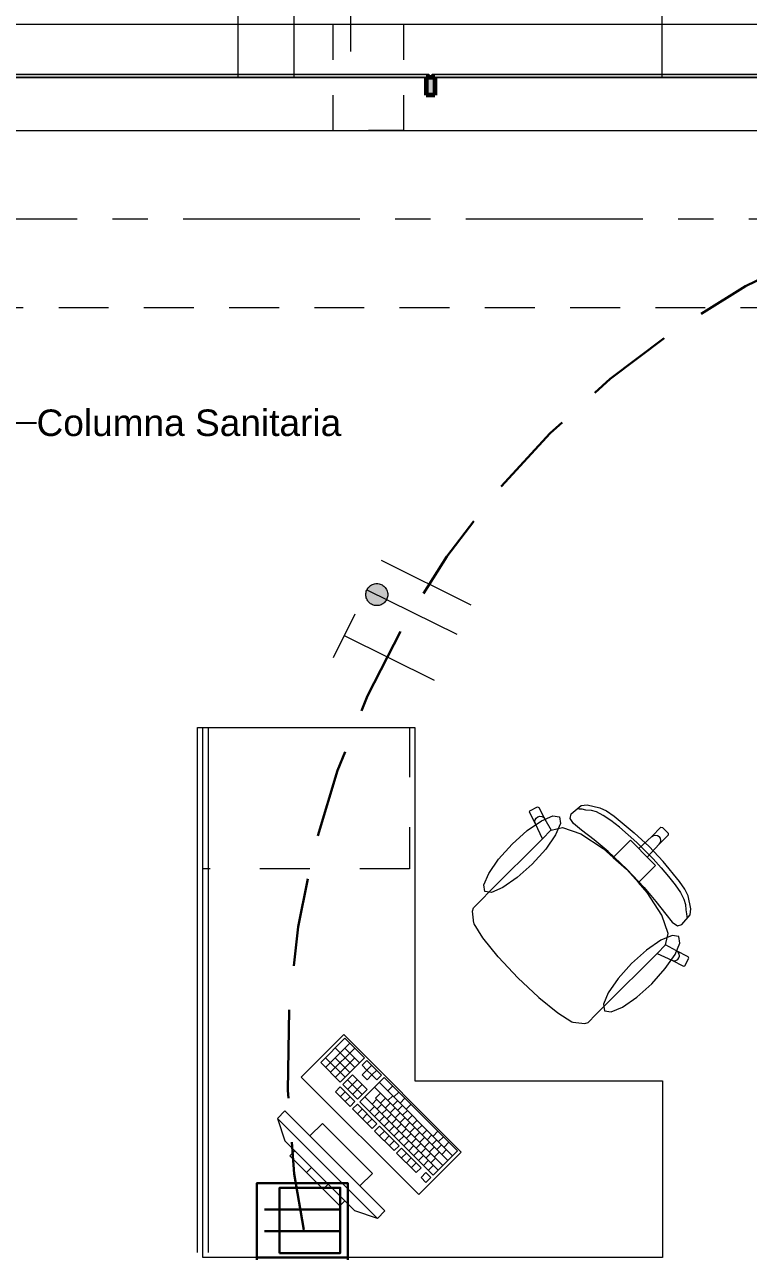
# Model space of a CAD drawing. Header units: inches. Extents: x -19 to 5698, y -728 to 92.
# Drawn here: x 10.197 to 12.244, y 36.73 to 40.2 of the extents above; entities that cross this region are included whole.
import ezdxf

# ---------------------------------------------------------------- set-up
doc = ezdxf.new("R2010")
doc.units = ezdxf.units.IN
doc.header["$MEASUREMENT"] = 0
doc.set_wipeout_variables(frame=1)
for name, pattern in [('HIDDEN', [0.375, 0.25, -0.125]), ('Hidden Line', [0.195611, 0.141111, -0.0545]), ('Punto & Raya', [0.65, 0.5, -0.075, 0, -0.075]), ('Rayas', [0.282222, 0.141111, -0.141111]), ('RAYITAS', [0.375, 0.25, -0.125]), ('super', [0.125, 0.075, -0.05]), ('Wipeout_Contour', [1, 0, -1])]:
    doc.linetypes.add(name, pattern=pattern)
doc.layers.get('0').update_dxf_attribs({"color": 61})
for name, color, linetype, lineweight in [('00 conduct tomacorr', 120, 'HIDDEN', 30), ('T-TECHO-E', 150, 'Continuous', 20), ('TOMACORRIENTE', 22, 'RAYITAS', 9)]:
    doc.layers.add(name, color=color, linetype=linetype, lineweight=lineweight)
for name, color, linetype in [('02 _ ARQ _ ALB _ Ejes Generales', 251, 'Continuous'), ('02 _ ARQ _ ZON _ Espacio.3D', 7, 'Continuous'), ('08 _ STR _ EXT _ 07 Losa Aligerada', 7, 'Continuous'), ('08 _ STR _ EXT _ 09 Vigas', 251, 'Continuous'), ('Acabado - Muros', 7, 'Continuous'), ('Estructura - 03 LOSA', 7, 'Continuous'), ('Estructura - 04 MURO', 7, 'Continuous'), ('Interior - Mobiliario', 7, 'Continuous'), ('Notas - Etiquetas', 7, 'Continuous')]:
    doc.layers.add(name, color=color, linetype=linetype)
doc.styles.add('Estilo_Generado_4', font='swisse.ttf')
doc.dimstyles.new('Estilo_Generado__8', dxfattribs={"dimtxt": 0.18, "dimasz": 0.0912, "dimexe": 0.18, "dimexo": 0.0625, "dimgap": 0, "dimtad": 0, "dimtih": 1, "dimtoh": 1, "dimdec": 4, "dimzin": 0, "dimdsep": 46, "dimcen": 0.09, "dimadec": 0, "dimazin": 0, "dimtfac": 1, "dimtdec": 4, "dimtmove": 0, "dimatfit": 3, "dimldrblk": 'ARROWHEAD_5', "dimfxl": 1, "dimtolj": 1, "dimtzin": 0, "dimarcsym": 0})

# ---------------------------------------------------------------- blocks, each defined once
blk = doc.blocks.new('ARROWHEAD_5')
at = {"linetype": 'Continuous', "lineweight": 0}
blk.add_hatch(color=0, dxfattribs=at).paths.add_polyline_path([(-1, 0.2679), (0, 0), (-1, -0.2679)])
at = {"color": 0, "linetype": 'Continuous', "lineweight": 0}
blk.add_line((0, 0), (-1, 0), dxfattribs=at)
blk = doc.blocks.new('CAJA POP UP 6 MODULOS')
at = {"layer": '00 conduct tomacorr', "linetype": 'Continuous'}
for p, q in [((-0.095, -0.165), (-0.095, -0.0151)), ((-0.052, -0.165), (-0.052, -0.0151)), ((0.052, -0.165), (0.052, -0.0151)), ((0.095, -0.165), (0.095, -0.0151)), ((0, -0.165), (0, -0.18))]:
    blk.add_line(p, q, dxfattribs=at)
for points in [[(-0.147, 0), (0.147, 0), (0.147, -0.18), (-0.147, -0.18)], [(0, 0), (0.147, 0), (0.147, -0.18), (0, -0.18)]]:
    blk.add_lwpolyline(points, close=True, dxfattribs=at)
for points in [[(-0.138, -0.045), (-0.009, -0.045), (-0.009, -0.165), (-0.138, -0.165), (-0.138, -0.045)], [(0.009, -0.045), (0.138, -0.045), (0.138, -0.165), (0.009, -0.165), (0.009, -0.045)]]:
    blk.add_lwpolyline(points, dxfattribs=at)
at = {"color": 1, "insert": (-0.1807, -0.168), "char_height": 0.05, "attachment_point": 1, "rotation": 180}
blk.add_mtext_dynamic_manual_height_columns('{\\fVerdana|b0|i0|c0|p34;2T}', width=0.000481, gutter_width=0.1561, heights=[0], dxfattribs=at)
blk = doc.blocks.new('a')
at = {"layer": 'TOMACORRIENTE', "ltscale": 0.05}
h = blk.add_hatch(color=4, dxfattribs=at)
edge = h.paths.add_edge_path()
edge.add_arc((0, 0.0752), 0.0211, 0, 360)
at = {"layer": 'TOMACORRIENTE', "color": 4}
for p, q in [((-0.1455, 0.0963), (-0.0515, 0.0963)), ((-0.0985, 0.0963), (-0.0985, -0.0966)), ((0, 0.0963), (0, -0.0963)), ((0.0623, -0.0963), (0.0623, 0.0963))]:
    blk.add_line(p, q, dxfattribs=at)
blk.add_circle((0, 0.0752), 0.0211, dxfattribs=at)
blk = doc.blocks.new('CABLE 3FACE')
at = {"layer": 'T-TECHO-E', "rotation": 59.94170052614085}
blk.add_blockref('a', (0, 0), dxfattribs=at)

msp = doc.modelspace()

# ---------------------------------------------------------------- hatches: boundary and pattern name
at = {"layer": 'Estructura - 03 LOSA', "linetype": 'Continuous', "lineweight": 13}
h = msp.add_hatch(dxfattribs=at)
h.set_pattern_fill('CEMENTO_PULIDO_Y_BRUÑADO_FA', color=251, style=0, pattern_type=2)
h.set_pattern_definition([(360, (3.7574, 18.3027), (0, 2.53199), []), (90, (3.7574, 18.3027), (-3.6, 0), [])])
h.paths.add_polyline_path([(2.17, 26.0501), (8.8212, 26.0501), (8.8218, 29.4531), (8.822, 30.7001), (8.2502, 30.7001), (8.25, 33.82), (9.07, 33.82), (9.07, 39.9), (23.57, 39.9), (51.57, 39.9), (51.57, 23.3822), (52.92, 23.3822), (52.92, 40.85), (9.07, 40.85), (2.17, 40.85)])

# ---------------------------------------------------------------- linework, layer by layer
at = {"layer": '00 conduct tomacorr'}
msp.add_arc((13.4582, 37.2583), 2.5173, 108.1757, 192.5323, dxfattribs=at)
at = {"layer": '02 _ ARQ _ ALB _ Ejes Generales', "color": 251, "linetype": 'Punto & Raya', "lineweight": 13, "true_color": 0x636466}
msp.add_line((5.8454, 39.65), (54.57, 39.65), dxfattribs=at)
at = {"layer": '02 _ ARQ _ ZON _ Espacio.3D', "color": 254, "linetype": 'Continuous', "lineweight": 0, "flags": 128}
msp.add_lwpolyline([(8.25, 30.9531), (9.57, 30.9531), (9.57, 30.2), (10.07, 30.2), (10.07, 29.75), (16.07, 29.75), (16.07, 31.0002), (16.52, 31.0002), (16.5199, 39), (16.0699, 39), (16.07, 39.9), (9.97, 39.9), (9.97, 39.4), (9.57, 39.4), (9.57, 39), (9.07, 39), (9.07, 33.82), (8.25, 33.82)], close=True, dxfattribs=at)
at = {"layer": '08 _ STR _ EXT _ 07 Losa Aligerada', "color": 7, "linetype": 'Rayas', "lineweight": 18, "flags": 128}
msp.add_lwpolyline([(8.17, 27.9392), (7.67, 27.9392), (7.67, 5.8), (25.2353, 5.8), (25.2353, 7.2), (30.4315, 7.2), (30.4315, 6.0005), (37.07, 6.0005), (37.07, 3.3753), (44.57, 3.3753), (44.57, 6.05), (52.32, 6.05), (52.32, 14.9999), (51.57, 14.9999), (51.57, 15.1499), (51.57, 15.7999), (51.57, 18.1001), (51.57, 18.1001), (51.57, 20.35), (46.67, 20.35), (46.67, 22.35), (46.67, 22.6), (46.67, 24.5), (46.67, 24.75), (46.67, 26.75), (51.57, 26.75), (51.57, 29.7), (51.57, 29.7), (51.57, 35.2005), (52.37, 35.2005), (52.52, 35.2005), (52.52, 41.1), (38.9553, 41.1), (38.9553, 40.8001), (34.0478, 40.8001), (34.0478, 40.5001), (23.37, 40.5001), (23.37, 43.8736), (16.2699, 43.8736), (16.2699, 39.9), (11.1201, 39.9), (11.1201, 40.95), (8.02, 40.95), (8.02, 37.7), (9.07, 37.7), (9.07, 33.9), (8.17, 33.9)], close=True, dxfattribs=at)
at = {"layer": '08 _ STR _ EXT _ 07 Losa Aligerada', "color": 7, "linetype": 'Continuous', "lineweight": 18, "flags": 128}
msp.add_lwpolyline([(51.57, 39.9), (9.07, 39.9), (9.07, 33.82), (8.25, 33.82), (8.25, 30.7), (9.07, 30.7), (9.07, 17.4)], dxfattribs=at)
at = {"layer": '08 _ STR _ EXT _ 09 Vigas', "color": 251, "linetype": 'Hidden Line', "lineweight": 13, "true_color": 0x636466}
msp.add_line((9.57, 39.4), (16.07, 39.4), dxfattribs=at)
at = {"layer": 'Estructura - 03 LOSA', "color": 7, "linetype": 'Continuous', "lineweight": 18, "flags": 128}
msp.add_lwpolyline([(2.17, 26.0501), (8.8212, 26.0501), (8.8218, 29.4531), (8.822, 30.7001), (8.2502, 30.7001), (8.25, 33.82), (9.07, 33.82), (9.07, 39.9), (23.57, 39.9), (51.57, 39.9), (51.57, 23.3822), (52.92, 23.3822), (52.92, 40.85), (9.07, 40.85), (2.17, 40.85)], close=True, dxfattribs=at)
at = {"layer": 'Interior - Mobiliario', "color": 175, "linetype": 'Continuous', "lineweight": 13}
for p, q in [((10.686, 38.2121), (10.716, 38.2121)), ((10.686, 36.7271), (10.686, 38.2121)), ((10.716, 38.2121), (10.716, 36.7271)), ((11.6251, 37.9719), (11.6264, 37.9759)), ((11.6421, 37.9388), (11.6251, 37.9719)), ((11.6264, 37.9759), (11.6478, 37.9868)), ((11.6478, 37.9868), (11.6518, 37.9854)), ((11.6518, 37.9854), (11.6688, 37.9523)), ((11.7398, 37.9545), (11.7432, 37.9674)), ((11.7432, 37.9674), (11.771, 37.9906)), ((11.7658, 37.981), (11.7613, 37.9818)), ((11.7738, 37.9802), (11.7658, 37.981)), ((11.771, 37.9906), (11.7878, 37.9925)), ((11.7846, 37.9781), (11.7738, 37.9802)), ((11.8, 37.977), (11.7846, 37.9781)), ((11.7878, 37.9925), (11.824, 37.9847)), ((11.8147, 37.9731), (11.8, 37.977)), ((11.8336, 37.9631), (11.8147, 37.9731)), ((11.824, 37.9847), (11.8432, 37.9757)), ((11.8432, 37.9757), (11.8649, 37.9608)), ((11.6405, 37.9445), (11.6411, 37.9503)), ((11.6421, 37.9388), (11.6405, 37.9445)), ((11.6411, 37.9503), (11.644, 37.9554)), ((11.6617, 37.897), (11.6421, 37.9388)), ((11.644, 37.9554), (11.6486, 37.959)), ((11.6486, 37.959), (11.6542, 37.9605)), ((11.6542, 37.9605), (11.66, 37.9598)), ((11.66, 37.9598), (11.6652, 37.9569)), ((11.6652, 37.9569), (11.6688, 37.9523)), ((11.6688, 37.9523), (11.6861, 37.9213)), ((11.7498, 37.9402), (11.7398, 37.9545)), ((11.7721, 37.9216), (11.7498, 37.9402)), ((11.8554, 37.9483), (11.8336, 37.9631)), ((11.8792, 37.9297), (11.8554, 37.9483)), ((11.8649, 37.9608), (11.9216, 37.914)), ((11.5138, 37.7492), (11.6617, 37.897)), ((11.6859, 37.9213), (11.6617, 37.897)), ((11.6859, 37.9213), (11.6861, 37.9213)), ((11.6861, 37.9213), (11.7181, 37.9288)), ((11.7181, 37.9288), (11.77, 37.9104)), ((11.77, 37.9104), (11.8339, 37.8691)), ((11.8082, 37.8936), (11.7721, 37.9216)), ((11.9039, 37.9085), (11.8792, 37.9297)), ((11.9286, 37.886), (11.9039, 37.9085)), ((11.9216, 37.914), (11.9638, 37.8749)), ((11.9342, 37.8692), (11.9707, 37.9032)), ((11.9707, 37.9032), (11.9968, 37.9293)), ((11.9707, 37.9032), (11.9756, 37.9064)), ((11.9756, 37.9064), (11.9813, 37.9075)), ((11.9813, 37.9075), (11.9871, 37.9063)), ((11.9871, 37.9063), (11.992, 37.9031)), ((11.992, 37.8818), (12.0181, 37.9079)), ((11.9952, 37.8982), (11.992, 37.9031)), ((11.9964, 37.8924), (11.9952, 37.8982)), ((11.9968, 37.9293), (12.001, 37.9292)), ((12.001, 37.9292), (12.0096, 37.9207)), ((12.0181, 37.9122), (12.0096, 37.9207)), ((12.0181, 37.9079), (12.0181, 37.9122)), ((11.8476, 37.8609), (11.8082, 37.8936)), ((11.8339, 37.8691), (11.862, 37.8443)), ((11.862, 37.8443), (11.8894, 37.8717)), ((11.8894, 37.8717), (11.9105, 37.8928)), ((11.9105, 37.8928), (11.9342, 37.8692)), ((11.952, 37.8632), (11.9286, 37.886)), ((11.9342, 37.8692), (11.9461, 37.8572)), ((11.952, 37.8632), (11.9749, 37.8397)), ((11.9581, 37.8453), (11.992, 37.8818)), ((12.0029, 37.8327), (11.9638, 37.8749)), ((11.992, 37.8818), (11.9953, 37.8867)), ((11.9953, 37.8867), (11.9964, 37.8924)), ((11.9003, 37.8114), (11.8476, 37.8609)), ((11.862, 37.8443), (11.8999, 37.811)), ((11.9581, 37.8453), (11.9461, 37.8572)), ((11.9817, 37.8217), (11.9581, 37.8453)), ((11.9749, 37.8397), (11.9974, 37.8151)), ((12.0497, 37.776), (12.0029, 37.8327)), ((11.9332, 37.7731), (11.8999, 37.811)), ((11.9003, 37.8114), (11.9498, 37.7587)), ((11.9332, 37.7731), (11.9605, 37.8005)), ((11.9605, 37.8005), (11.9817, 37.8217)), ((11.9974, 37.8151), (12.0186, 37.7903)), ((11.958, 37.745), (11.9332, 37.7731)), ((11.9498, 37.7587), (11.9825, 37.7194)), ((12.0186, 37.7903), (12.0372, 37.7665)), ((12.0372, 37.7665), (12.052, 37.7447)), ((12.0646, 37.7543), (12.0497, 37.776)), ((11.4664, 37.7017), (11.4883, 37.7237)), ((11.4883, 37.7237), (11.5138, 37.7492)), ((11.9993, 37.6812), (11.958, 37.745)), ((12.052, 37.7447), (12.062, 37.7258)), ((12.062, 37.7258), (12.0659, 37.7111)), ((12.0736, 37.7351), (12.0646, 37.7543)), ((12.0814, 37.6989), (12.0736, 37.7351)), ((11.4635, 37.6924), (11.4664, 37.7017)), ((11.4675, 37.6585), (11.4635, 37.6924)), ((11.9825, 37.7194), (12.0104, 37.6832)), ((12.0659, 37.7111), (12.067, 37.6957)), ((12.067, 37.6957), (12.0691, 37.6849)), ((12.0795, 37.6822), (12.0814, 37.6989)), ((11.4684, 37.6564), (11.4675, 37.6585)), ((11.4933, 37.6163), (11.4684, 37.6564)), ((12.0176, 37.6292), (11.9993, 37.6812)), ((12.0104, 37.6832), (12.029, 37.6609)), ((12.029, 37.6609), (12.0434, 37.6509)), ((12.0434, 37.6509), (12.0563, 37.6543)), ((12.0563, 37.6543), (12.0795, 37.6822)), ((12.0691, 37.6849), (12.0698, 37.6769)), ((12.0698, 37.6769), (12.0706, 37.6724)), ((12.0102, 37.5972), (12.0176, 37.6292)), ((11.5369, 37.5627), (11.4933, 37.6163)), ((12.0101, 37.597), (11.9859, 37.5728)), ((12.0101, 37.597), (12.0102, 37.5972)), ((12.0412, 37.5799), (12.0102, 37.5972)), ((11.5375, 37.5618), (11.5369, 37.5627)), ((11.5924, 37.5035), (11.5375, 37.5618)), ((11.8381, 37.4249), (11.9859, 37.5728)), ((11.9859, 37.5728), (12.0277, 37.5532)), ((12.0277, 37.5532), (12.0333, 37.5516)), ((12.0277, 37.5532), (12.0608, 37.5362)), ((12.0333, 37.5516), (12.0392, 37.5523)), ((12.0392, 37.5523), (12.0443, 37.5551)), ((12.0458, 37.5763), (12.0412, 37.5799)), ((12.0743, 37.563), (12.0412, 37.5799)), ((12.0443, 37.5551), (12.0479, 37.5597)), ((12.0487, 37.5712), (12.0458, 37.5763)), ((12.0479, 37.5597), (12.0494, 37.5653)), ((12.0494, 37.5653), (12.0487, 37.5712)), ((12.0648, 37.5375), (12.0756, 37.5589)), ((12.0756, 37.5589), (12.0743, 37.563)), ((12.0608, 37.5362), (12.0648, 37.5375)), ((11.5924, 37.5035), (11.6507, 37.4487)), ((11.6507, 37.4487), (11.6516, 37.448)), ((11.6516, 37.448), (11.7052, 37.4044)), ((11.8125, 37.3994), (11.8381, 37.4249)), ((11.7052, 37.4044), (11.7453, 37.3795)), ((11.7453, 37.3795), (11.7474, 37.3786)), ((11.7474, 37.3786), (11.7813, 37.3746)), ((11.7813, 37.3746), (11.7906, 37.3775)), ((11.7906, 37.3775), (11.8125, 37.3994)), ((11.103, 37.3326), (11.0344, 37.264)), ((11.1168, 37.3187), (11.0482, 37.2501)), ((11.1583, 37.2772), (11.103, 37.3326)), ((11.1035, 37.2223), (11.0481, 37.2777)), ((11.1306, 37.3049), (11.0621, 37.2363)), ((11.1309, 37.2497), (11.0755, 37.3051)), ((11.1172, 37.236), (11.0757, 37.2776)), ((11.1308, 37.2773), (11.0759, 37.2225)), ((11.0898, 37.2086), (11.1583, 37.2772)), ((11.1446, 37.2635), (11.1031, 37.305)), ((11.0344, 37.264), (11.0898, 37.2086)), ((11.1653, 37.2702), (11.1516, 37.2565)), ((11.1516, 37.2565), (11.1654, 37.2427)), ((11.1654, 37.2427), (11.1517, 37.229)), ((11.2068, 37.2287), (11.1653, 37.2702)), ((11.1791, 37.2564), (11.1654, 37.2427)), ((11.1792, 37.2288), (11.1654, 37.2427)), ((11.193, 37.2426), (11.1792, 37.2288)), ((11.1241, 37.2291), (11.0967, 37.2017)), ((11.152, 37.1739), (11.1104, 37.2154)), ((11.138, 37.2153), (11.1105, 37.1878)), ((11.1657, 37.1876), (11.1241, 37.2291)), ((11.2137, 37.2218), (11.1452, 37.1532)), ((11.1517, 37.229), (11.1655, 37.2151)), ((11.1655, 37.2151), (11.1792, 37.2288)), ((11.1792, 37.2288), (11.1931, 37.215)), ((11.1931, 37.215), (11.2068, 37.2287)), ((11.4077, 37.0004), (11.2, 37.2081)), ((11.4214, 37.0141), (11.2137, 37.2218)), ((11.0898, 37.1948), (11.0761, 37.1811)), ((11.0761, 37.1811), (11.1177, 37.1396)), ((11.1314, 37.1533), (11.0898, 37.1948)), ((11.1037, 37.181), (11.09, 37.1673)), ((11.0967, 37.2017), (11.1382, 37.1601)), ((11.1518, 37.2014), (11.1244, 37.174)), ((11.1382, 37.1601), (11.1657, 37.1876)), ((11.394, 36.9866), (11.1863, 37.1944)), ((11.2036, 37.177), (11.1899, 37.1633)), ((11.238, 37.1975), (11.2243, 37.1838)), ((11.2381, 37.17), (11.2244, 37.1563)), ((11.2553, 37.1802), (11.2416, 37.1665)), ((11.1175, 37.1671), (11.1038, 37.1534)), ((11.1177, 37.1396), (11.1314, 37.1533)), ((11.1383, 37.1464), (11.1246, 37.1326)), ((11.1937, 37.091), (11.1383, 37.1464)), ((11.1452, 37.1532), (11.3529, 36.9455)), ((11.3666, 36.9592), (11.1589, 37.1669)), ((11.1866, 37.1392), (11.1729, 37.1255)), ((11.1934, 37.1599), (11.1796, 37.1462)), ((11.3803, 36.9729), (11.1899, 37.1633)), ((11.2072, 37.146), (11.1935, 37.1323)), ((11.2175, 37.1632), (11.2037, 37.1495)), ((11.2313, 37.1494), (11.2176, 37.1356)), ((11.2452, 37.1355), (11.2314, 37.1218)), ((11.2519, 37.1561), (11.2382, 37.1424)), ((11.2658, 37.1423), (11.2521, 37.1286)), ((11.2726, 37.1629), (11.2589, 37.1492)), ((11.2899, 37.1456), (11.2762, 37.1319)), ((10.9333, 37.1272), (10.9121, 37.106)), ((10.9121, 37.106), (11.1949, 36.8232)), ((10.9121, 37.106), (10.9333, 37.0424)), ((11.2161, 36.8444), (10.9333, 37.1272)), ((11.1246, 37.1326), (11.18, 37.0773)), ((11.1522, 37.1325), (11.1384, 37.1188)), ((11.166, 37.1187), (11.1523, 37.1049)), ((11.1798, 37.1048), (11.1661, 37.0911)), ((11.2004, 37.1254), (11.1867, 37.1117)), ((11.2143, 37.1115), (11.2006, 37.0978)), ((11.2211, 37.1322), (11.2073, 37.1185)), ((11.2349, 37.1183), (11.2212, 37.1046)), ((11.2488, 37.1045), (11.235, 37.0908)), ((11.259, 37.1217), (11.2453, 37.1079)), ((11.2729, 37.1078), (11.2591, 37.0941)), ((11.2796, 37.1284), (11.2659, 37.1147)), ((11.2935, 37.1146), (11.2798, 37.1009)), ((11.3073, 37.1008), (11.2936, 37.087)), ((11.0394, 37.0919), (11.004, 37.0565)), ((11.1808, 36.9505), (11.0394, 37.0919)), ((11.18, 37.0773), (11.1937, 37.091)), ((11.2006, 37.084), (11.1869, 37.0703)), ((11.1869, 37.0703), (11.2423, 37.0149)), ((11.256, 37.0287), (11.2006, 37.084)), ((11.2145, 37.0702), (11.2008, 37.0565)), ((11.2281, 37.0977), (11.2144, 37.084)), ((11.242, 37.0838), (11.2282, 37.0701)), ((11.2558, 37.07), (11.2421, 37.0563)), ((11.2626, 37.0906), (11.2489, 37.0769)), ((11.2764, 37.0768), (11.2627, 37.0631)), ((11.2867, 37.094), (11.273, 37.0802)), ((11.3005, 37.0801), (11.2868, 37.0664)), ((11.3144, 37.0663), (11.3007, 37.0526)), ((11.3212, 37.0869), (11.3075, 37.0732)), ((11.335, 37.0731), (11.3213, 37.0593)), ((11.3661, 37.0695), (11.3523, 37.0557)), ((11.1313, 36.8444), (10.9333, 37.0424)), ((11.004, 37.0565), (11.1454, 36.9151)), ((11.2283, 37.0563), (11.2146, 37.0426)), ((11.2422, 37.0425), (11.2284, 37.0288)), ((11.2697, 37.0561), (11.2559, 37.0424)), ((11.2835, 37.0423), (11.2698, 37.0286)), ((11.2903, 37.0629), (11.2766, 37.0492)), ((11.3041, 37.0491), (11.2904, 37.0354)), ((11.318, 37.0352), (11.3043, 37.0215)), ((11.3282, 37.0524), (11.3145, 37.0387)), ((11.3421, 37.0386), (11.3284, 37.0249)), ((11.3489, 37.0592), (11.3352, 37.0455)), ((11.3627, 37.0454), (11.349, 37.0316)), ((11.3766, 37.0315), (11.3629, 37.0178)), ((11.3816, 37.0539), (11.3679, 37.0402)), ((11.3972, 37.0383), (11.3835, 37.0246)), ((10.9616, 37.0141), (10.9474, 37)), ((10.9474, 37), (11.0888, 36.8585)), ((11.103, 36.8727), (10.9616, 37.0141)), ((11.2423, 37.0149), (11.256, 37.0287)), ((11.2629, 37.0217), (11.2492, 37.008)), ((11.2492, 37.008), (11.3046, 36.9526)), ((11.3183, 36.9663), (11.2629, 37.0217)), ((11.2768, 37.0079), (11.2631, 36.9942)), ((11.2974, 37.0285), (11.2836, 37.0147)), ((11.3112, 37.0146), (11.2975, 37.0009)), ((11.325, 37.0008), (11.3113, 36.987)), ((11.3318, 37.0214), (11.3181, 37.0077)), ((11.3457, 37.0075), (11.332, 36.9938)), ((11.3559, 37.0247), (11.3422, 37.011)), ((11.3529, 36.9455), (11.4214, 37.0141)), ((11.3698, 37.0109), (11.3561, 36.9972)), ((11.3904, 37.0177), (11.3767, 37.004)), ((11.0087, 36.967), (10.9946, 36.9528)), ((11.2906, 36.994), (11.2769, 36.9803)), ((11.3045, 36.9802), (11.2908, 36.9665)), ((11.3046, 36.9526), (11.3183, 36.9663)), ((11.3389, 36.9869), (11.3252, 36.9732)), ((11.3527, 36.9731), (11.339, 36.9593)), ((11.3595, 36.9937), (11.3458, 36.98)), ((11.1454, 36.9151), (11.1808, 36.9505)), ((11.3322, 36.9525), (11.3185, 36.9388)), ((11.3185, 36.9388), (11.3323, 36.9249)), ((11.346, 36.9386), (11.3322, 36.9525)), ((11.3323, 36.9249), (11.346, 36.9386)), ((11.0559, 36.9198), (11.0417, 36.9057)), ((11.0888, 36.8585), (11.103, 36.8727)), ((11.1949, 36.8232), (11.1313, 36.8444)), ((11.1949, 36.8232), (11.2161, 36.8444))]:
    msp.add_line(p, q, dxfattribs=at)
at = {"layer": 'Interior - Mobiliario', "color": 175, "linetype": 'Rayas', "lineweight": 13}
for p, q in [((11.286, 38.2121), (11.286, 37.8121)), ((11.286, 37.8121), (10.701, 37.8121))]:
    msp.add_line(p, q, dxfattribs=at)
at = {"layer": 'Interior - Mobiliario', "color": 175, "linetype": 'Continuous', "lineweight": 13, "flags": 128}
for points in [[(10.701, 36.7121), (10.701, 38.2121), (11.301, 38.2121), (11.301, 37.2121), (12.001, 37.2121), (12.001, 36.7121)], [(11.5759, 37.8819), (11.6184, 37.9201), (11.6587, 37.9481), (11.6908, 37.9617), (11.7097, 37.9588), (11.7126, 37.9399), (11.699, 37.9079), (11.671, 37.8675), (11.6328, 37.825), (11.5903, 37.7869), (11.55, 37.7589), (11.5179, 37.7452), (11.499, 37.7481), (11.4961, 37.767), (11.5097, 37.7991), (11.5377, 37.8395)], [(11.9708, 37.487), (12.009, 37.5295), (12.037, 37.5699), (12.0506, 37.6019), (12.0477, 37.6208), (12.0288, 37.6237), (11.9967, 37.6101), (11.9564, 37.5821), (11.9139, 37.5439), (11.8757, 37.5015), (11.8477, 37.4611), (11.8341, 37.429), (11.837, 37.4101), (11.8559, 37.4072), (11.888, 37.4208), (11.9283, 37.4489)], [(11.3116, 36.8904), (11.4318, 37.0106), (11.0995, 37.3429), (10.9792, 37.2227)]]:
    msp.add_lwpolyline(points, close=True, dxfattribs=at)

# ---------------------------------------------------------------- block references
at = {"layer": '00 conduct tomacorr'}
for name, p, xscale, yscale, zscale, rotation in [('CABLE 3FACE', (11.2924, 38.5385), 1.47256122672843, 1.47256122672843, 1.47256122672843, 3.72744454613223), ('CAJA POP UP 6 MODULOS', (10.8535, 36.7121), 1.432830642179531, 1.432830642179531, 1.432830642179531, 89.99999999999997)]:
    msp.add_blockref(name, p, dxfattribs=dict(at, xscale=xscale, yscale=yscale, zscale=zscale, rotation=rotation))

# ---------------------------------------------------------------- texts
at = {"layer": 'Notas - Etiquetas', "color": 5, "linetype": 'Continuous', "lineweight": 35, "insert": (10.2307, 39.0731), "char_height": 0.075, "attachment_point": 4, "style": 'Estilo_Generado_4'}
msp.add_mtext('\\A1;{\\pql;\\fSwis721 Ex BT|b0|i0|c0|p34;Columna Sanitaria}', dxfattribs=at)

# ---------------------------------------------------------------- leaders
at = {"layer": 'Notas - Etiquetas', "color": 144, "linetype": 'Continuous', "lineweight": 13, "annotation_type": 0, "has_hookline": 1, "hookline_direction": 0, "text_width": 1.0171}
msp.add_leader([(9.857, 39.2649), (10.0485, 39.0731), (10.2307, 39.0731)], dimstyle='Estilo_Generado__8', dxfattribs=at)

# ---------------------------------------------------------------- next in the draw order: wipeouts: each hides what was drawn before it
at = {"color": 254, "linetype": 'Wipeout_Contour', "lineweight": 0, "ltscale": 168.1139}
msp.add_wipeout([(9.07, 40.05), (9.07, 39.9), (16.0699, 39.9), (16.0699, 40.05)], dxfattribs=at).dxf.layer = 'Estructura - 04 MURO'

# ---------------------------------------------------------------- next in the draw order: hatches: boundary and pattern name
at = {"layer": 'Acabado - Muros', "linetype": 'Continuous', "lineweight": 9}
for points in [[(11.34, 40.06), (10.15, 40.06), (10.15, 40.05), (11.34, 40.05)], [(12.54, 40.06), (11.35, 40.06), (11.35, 40.05), (12.54, 40.05)]]:
    msp.add_hatch(color=250, dxfattribs=at).paths.add_polyline_path(points)
at = {"layer": 'Acabado - Muros', "linetype": 'Continuous', "lineweight": 0}
msp.add_hatch(color=254, dxfattribs=at).paths.add_polyline_path([(11.3575, 40), (11.3575, 40.05), (11.3325, 40.05), (11.3325, 40)])
at = {"layer": 'Estructura - 03 LOSA', "linetype": 'Continuous', "lineweight": 13}
h = msp.add_hatch(dxfattribs=at)
h.set_pattern_fill('BALDOSA_60X120_0002', color=251, style=0, pattern_type=2)
h.set_pattern_definition([(0, (0, 0), (0, 0.6), []), (90, (0, 0), (-1.2, 0), [])])
h.paths.add_polyline_path([(6.2702, 30.6067), (8.1, 30.6067), (8.1, 33.97), (8.92, 33.97), (8.92, 40.05), (23.57, 40.05), (23.57, 40.85), (6.2702, 40.85)])

# ---------------------------------------------------------------- next in the draw order: linework, layer by layer
at = {"layer": '08 _ STR _ EXT _ 09 Vigas', "color": 251, "linetype": 'super', "lineweight": 13, "true_color": 0x636466}
for p, q in [((11.2701, 39.9), (11.2701, 41.1)), ((11.0701, 39.9), (11.0701, 40.9)), ((11.2701, 39.9), (11.0701, 39.9))]:
    msp.add_line(p, q, dxfattribs=at)
at = {"layer": '08 _ STR _ EXT _ 09 Vigas', "color": 251, "linetype": 'Hidden Line', "lineweight": 13, "true_color": 0x636466}
msp.add_line((9.07, 39.9), (51.57, 39.9), dxfattribs=at)
at = {"layer": 'Acabado - Muros', "color": 7, "linetype": 'Continuous', "lineweight": 60}
for p, q in [((11.3575, 40.05), (11.3325, 40.05)), ((11.3325, 40.05), (11.3325, 40)), ((11.3575, 40.05), (11.3575, 40)), ((11.3575, 40), (11.3325, 40))]:
    msp.add_line(p, q, dxfattribs=at)
at = {"layer": 'Acabado - Muros', "color": 7, "linetype": 'Continuous', "lineweight": 13, "flags": 128}
for points in [[(11.34, 40.06), (11.34, 40.05), (10.15, 40.05), (10.15, 40.06)], [(12.54, 40.06), (12.54, 40.05), (11.35, 40.05), (11.35, 40.06)]]:
    msp.add_lwpolyline(points, close=True, dxfattribs=at)
at = {"layer": 'Estructura - 03 LOSA', "color": 7, "linetype": 'Continuous', "lineweight": 18, "flags": 128}
msp.add_lwpolyline([(6.2702, 30.6067), (8.1, 30.6067), (8.1, 33.97), (8.92, 33.97), (8.92, 40.05), (23.57, 40.05), (23.57, 40.85), (6.2702, 40.85)], close=True, dxfattribs=at)
at = {"layer": 'Estructura - 04 MURO', "color": 7, "linetype": 'Continuous', "lineweight": 13, "flags": 128}
for points in [[(16.0699, 40.05), (9.07, 40.05)], [(9.97, 39.9), (16.0699, 39.9)]]:
    msp.add_lwpolyline(points, dxfattribs=at)

doc.saveas('drawing.dxf')
